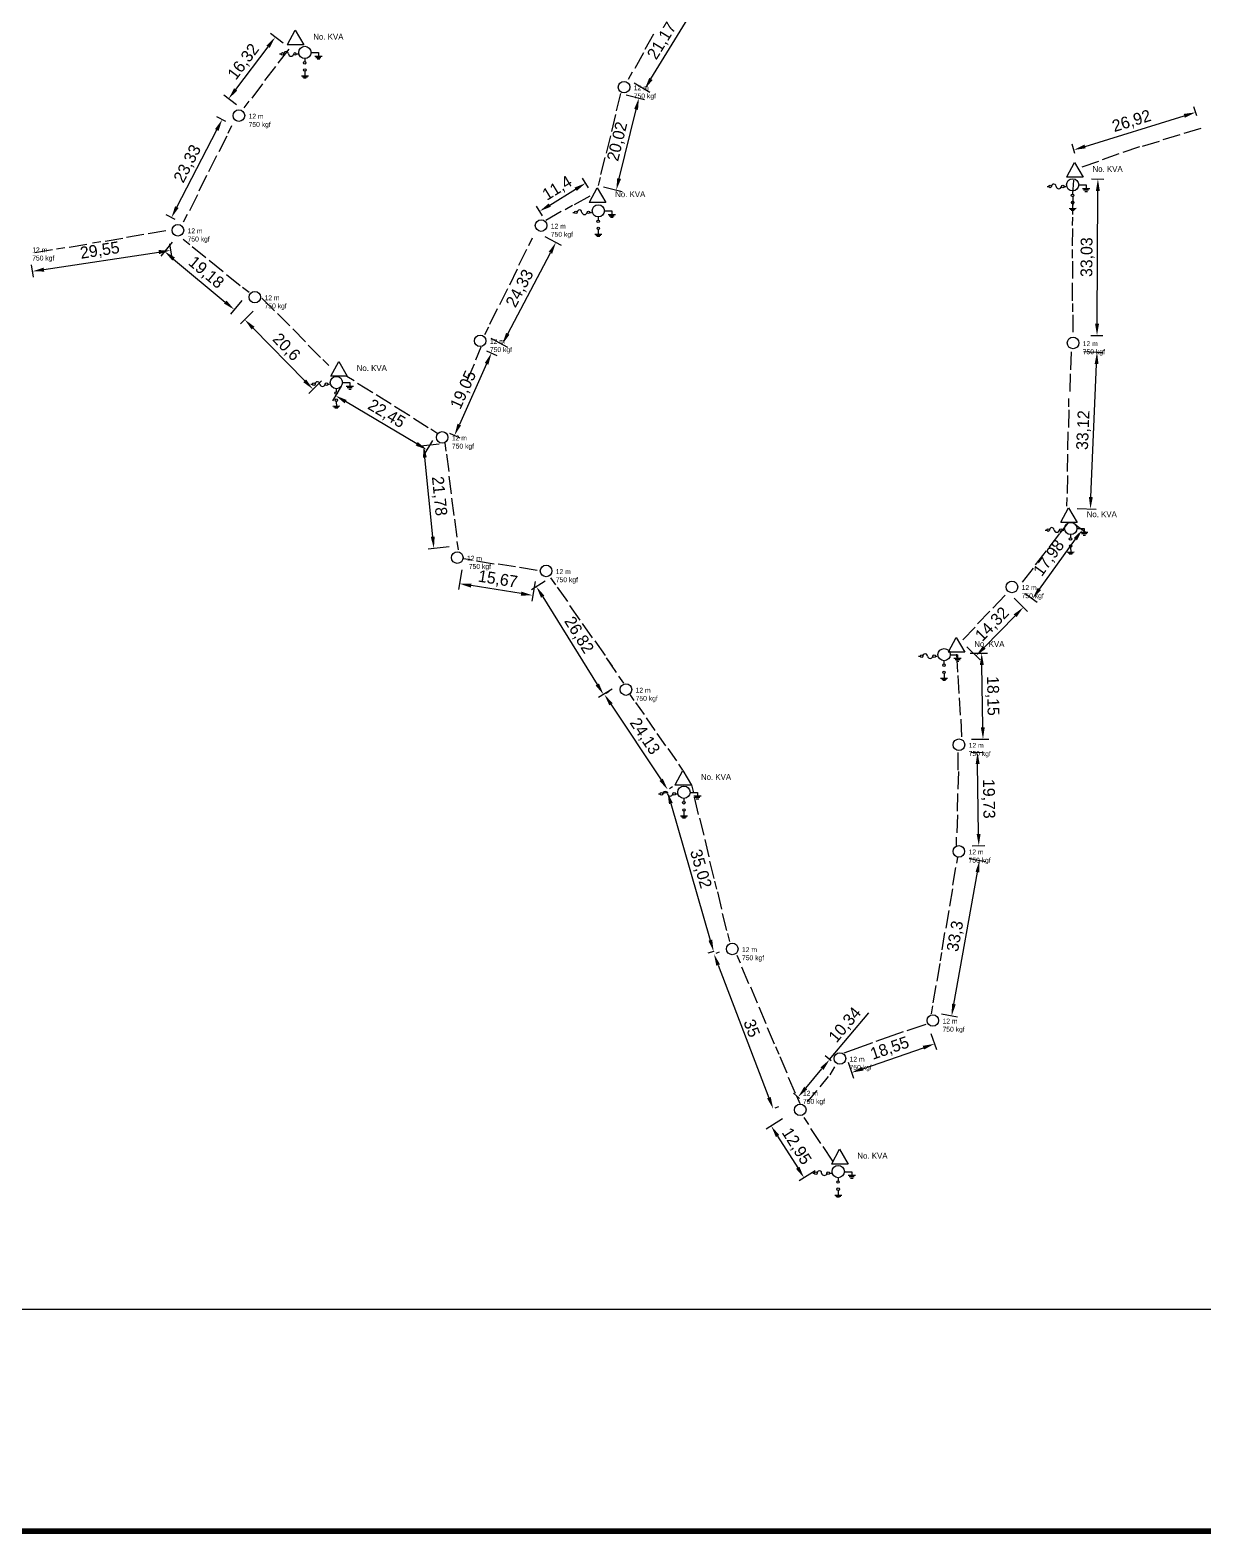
# Model space of a CAD drawing. Header units: millimetres. Extents: x -3588 to 75209, y -3737 to 38254.
# Drawn here: x 32140.9 to 32388.7, y 5352.8 to 5670.4 of the extents above; entities that cross this region are included whole.
import ezdxf

# ---------------------------------------------------------------- set-up
doc = ezdxf.new("R2010")
doc.units = ezdxf.units.MM
doc.layers.add('P', color=253, linetype='Continuous')
doc.dimstyles.new('ISO-25', dxfattribs={"dimtxt": 2.5, "dimasz": 2.5, "dimexe": 1.25, "dimexo": 0.625, "dimtad": 1, "dimtxsty": 'Standard', "dimcen": 2.5, "dimadec": 0, "dimazin": 0, "dimtfac": 1, "dimtmove": 0, "dimatfit": 3, "dimfxl": 1, "dimarcsym": 0})

# ---------------------------------------------------------------- blocks, each defined once
blk = doc.blocks.new('*D101')
at = {"color": 0, "lineweight": -2, "transparency": 16777216}
for p, q in [((32232.12, 5556.41), (32231.45, 5552.22)), ((32244.66, 5551.37), (32234.12, 5553.06)), ((32247.6, 5553.94), (32246.93, 5549.75))]:
    blk.add_line(p, q, dxfattribs=at)
at = {"color": 0, "transparency": 16777216}
for points in [[(32234.18, 5553.47), (32234.05, 5552.65), (32231.65, 5553.45)], [(32244.72, 5551.79), (32244.59, 5550.96), (32247.13, 5550.98)]]:
    blk.add_solid(points, dxfattribs=at)
at = {"layer": 'Defpoints', "color": 0, "transparency": 16777216}
for p in [(32232.22, 5557.03), (32247.7, 5554.55), (32231.65, 5553.45)]:
    blk.add_point(p, dxfattribs=at)
at = {"color": 0, "transparency": 16777216, "insert": (32239.72, 5554.27), "char_height": 2.5, "attachment_point": 5, "rotation": 350.917}
blk.add_mtext('15,67', dxfattribs=at)
blk = doc.blocks.new('*D102')
at = {"color": 0, "lineweight": -2, "transparency": 16777216}
for p, q in [((32227.33, 5582.9), (32222.83, 5582.45)), ((32225.97, 5563.39), (32224.32, 5580.09)), ((32229.47, 5561.22), (32224.98, 5560.78))]:
    blk.add_line(p, q, dxfattribs=at)
at = {"color": 0, "transparency": 16777216}
for points in [[(32224.73, 5580.13), (32223.91, 5580.05), (32224.07, 5582.58)], [(32226.39, 5563.43), (32225.56, 5563.35), (32226.22, 5560.9)]]:
    blk.add_solid(points, dxfattribs=at)
at = {"layer": 'Defpoints', "color": 0, "transparency": 16777216}
for p in [(32227.95, 5582.96), (32224.07, 5582.58), (32230.09, 5561.29)]:
    blk.add_point(p, dxfattribs=at)
at = {"color": 0, "transparency": 16777216, "insert": (32227.22, 5571.94), "char_height": 2.5, "attachment_point": 5, "rotation": 275.6555}
blk.add_mtext('21,78', dxfattribs=at)
blk = doc.blocks.new('*D103')
at = {"color": 0, "lineweight": -2, "transparency": 16777216}
for p, q in [((32249.75, 5553.99), (32246.83, 5552.17)), ((32249.22, 5550.71), (32260.74, 5532.18)), ((32263.92, 5531.21), (32261, 5529.4))]:
    blk.add_line(p, q, dxfattribs=at)
at = {"color": 0, "transparency": 16777216}
for points in [[(32249.57, 5550.93), (32248.86, 5550.49), (32247.89, 5552.83)], [(32261.1, 5532.4), (32260.39, 5531.96), (32262.06, 5530.06)]]:
    blk.add_solid(points, dxfattribs=at)
at = {"layer": 'Defpoints', "color": 0, "transparency": 16777216}
for p in [(32250.28, 5554.32), (32262.06, 5530.06), (32264.45, 5531.54)]:
    blk.add_point(p, dxfattribs=at)
at = {"color": 0, "transparency": 16777216, "insert": (32256.75, 5542.55), "char_height": 2.5, "attachment_point": 5, "rotation": 301.8892}
blk.add_mtext('26,82', dxfattribs=at)
blk = doc.blocks.new('*D104')
at = {"color": 0, "lineweight": -2, "transparency": 16777216}
for p, q in [((32262.61, 5530.31), (32263.29, 5530.76)), ((32263.63, 5527.99), (32274.23, 5512.05)), ((32275.98, 5510.21), (32276.66, 5510.67))]:
    blk.add_line(p, q, dxfattribs=at)
at = {"color": 0, "transparency": 16777216}
for points in [[(32263.98, 5528.22), (32263.29, 5527.76), (32262.25, 5530.07)], [(32274.58, 5512.29), (32273.88, 5511.82), (32275.62, 5509.97)]]:
    blk.add_solid(points, dxfattribs=at)
at = {"layer": 'Defpoints', "color": 0, "transparency": 16777216}
for p in [(32262.09, 5529.96), (32275.45, 5509.87), (32275.62, 5509.97)]:
    blk.add_point(p, dxfattribs=at)
at = {"color": 0, "transparency": 16777216, "insert": (32270.67, 5521.17), "char_height": 2.5, "attachment_point": 5, "rotation": 303.6315}
blk.add_mtext('24,13', dxfattribs=at)
blk = doc.blocks.new('*D105')
at = {"color": 0, "lineweight": -2, "transparency": 16777216}
for p, q in [((32275.62, 5509.45), (32274.39, 5509.09)), ((32276.29, 5507.04), (32284.63, 5478.2)), ((32285.35, 5475.81), (32284.12, 5475.45))]:
    blk.add_line(p, q, dxfattribs=at)
at = {"color": 0, "transparency": 16777216}
for points in [[(32276.69, 5507.15), (32275.89, 5506.92), (32275.59, 5509.44)], [(32285.03, 5478.32), (32284.23, 5478.08), (32285.32, 5475.8)]]:
    blk.add_solid(points, dxfattribs=at)
at = {"layer": 'Defpoints', "color": 0, "transparency": 16777216}
for p in [(32276.22, 5509.62), (32285.32, 5475.8), (32285.95, 5475.98)]:
    blk.add_point(p, dxfattribs=at)
at = {"color": 0, "transparency": 16777216, "insert": (32284.46, 5493.78), "char_height": 2.5, "width": 9.4878, "attachment_point": 5, "rotation": 286.1352}
blk.add_mtext('\\P35,02', dxfattribs=at)
blk = doc.blocks.new('*D106')
at = {"color": 0, "lineweight": -2, "transparency": 16777216}
for p, q in [((32285.83, 5475.44), (32286.56, 5475.72)), ((32286.28, 5472.93), (32297.01, 5444.92)), ((32298.35, 5442.75), (32299.07, 5443.03))]:
    blk.add_line(p, q, dxfattribs=at)
at = {"color": 0, "transparency": 16777216}
for points in [[(32286.67, 5473.08), (32285.9, 5472.79), (32285.39, 5475.27)], [(32297.4, 5445.07), (32296.62, 5444.77), (32297.91, 5442.58)]]:
    blk.add_solid(points, dxfattribs=at)
at = {"layer": 'Defpoints', "color": 0, "transparency": 16777216}
for p in [(32285.25, 5475.21), (32297.77, 5442.53), (32297.91, 5442.58)]:
    blk.add_point(p, dxfattribs=at)
at = {"color": 0, "transparency": 16777216, "insert": (32293.4, 5459.6), "char_height": 2.5, "attachment_point": 5, "rotation": 290.954}
blk.add_mtext('35', dxfattribs=at)
blk = doc.blocks.new('*D107')
at = {"color": 0, "lineweight": -2, "transparency": 16777216}
for p, q in [((32299.87, 5440.44), (32296.45, 5438.27)), ((32298.84, 5436.83), (32303.1, 5430.11)), ((32306.8, 5429.5), (32303.38, 5427.33))]:
    blk.add_line(p, q, dxfattribs=at)
at = {"color": 0, "transparency": 16777216}
for points in [[(32299.19, 5437.05), (32298.49, 5436.6), (32297.5, 5438.94)], [(32303.45, 5430.34), (32302.74, 5429.89), (32304.43, 5428)]]:
    blk.add_solid(points, dxfattribs=at)
at = {"layer": 'Defpoints', "color": 0, "transparency": 16777216}
for p in [(32300.4, 5440.77), (32304.43, 5428), (32307.33, 5429.84)]:
    blk.add_point(p, dxfattribs=at)
at = {"color": 0, "transparency": 16777216, "insert": (32302.73, 5434.59), "char_height": 2.5, "attachment_point": 5, "rotation": 302.3685}
blk.add_mtext('12,95', dxfattribs=at)
blk = doc.blocks.new('*D108')
at = {"color": 0, "lineweight": -2, "transparency": 16777216}
for p, q in [((32309.83, 5452.96), (32318.15, 5462.84)), ((32310.16, 5452.68), (32308.87, 5453.77)), ((32304.78, 5446.96), (32308.22, 5451.05)), ((32303.5, 5444.77), (32302.21, 5445.85))]:
    blk.add_line(p, q, dxfattribs=at)
at = {"color": 0, "transparency": 16777216}
for points in [[(32307.9, 5451.32), (32308.54, 5450.78), (32309.83, 5452.96)], [(32304.46, 5447.23), (32305.1, 5446.69), (32303.17, 5445.05)]]:
    blk.add_solid(points, dxfattribs=at)
at = {"layer": 'Defpoints', "color": 0, "transparency": 16777216}
for p in [(32309.83, 5452.96), (32310.64, 5452.28), (32303.98, 5444.37)]:
    blk.add_point(p, dxfattribs=at)
at = {"color": 0, "transparency": 16777216, "insert": (32313.2, 5460.2), "char_height": 2.5, "attachment_point": 5, "rotation": 49.9081}
blk.add_mtext('10,34', dxfattribs=at)
blk = doc.blocks.new('*D109')
at = {"color": 0, "lineweight": -2, "transparency": 16777216}
for p, q in [((32331.25, 5458.51), (32332.42, 5455.12)), ((32316.85, 5451.05), (32329.65, 5455.48)), ((32313.72, 5452.45), (32314.9, 5449.05))]:
    blk.add_line(p, q, dxfattribs=at)
at = {"color": 0, "transparency": 16777216}
for points in [[(32329.51, 5455.87), (32329.79, 5455.09), (32332.01, 5456.3)], [(32316.71, 5451.44), (32316.99, 5450.66), (32314.49, 5450.23)]]:
    blk.add_solid(points, dxfattribs=at)
at = {"layer": 'Defpoints', "color": 0, "transparency": 16777216}
for p in [(32331.04, 5459.11), (32332.01, 5456.3), (32313.52, 5453.04)]:
    blk.add_point(p, dxfattribs=at)
at = {"color": 0, "transparency": 16777216, "insert": (32322.57, 5455.23), "char_height": 2.5, "attachment_point": 5, "rotation": 19.0946}
blk.add_mtext('18,55', dxfattribs=at)
blk = doc.blocks.new('*D110')
at = {"color": 0, "lineweight": -2, "transparency": 16777216}
for p, q in [((32339.33, 5495.41), (32342.74, 5494.8)), ((32336.08, 5464.7), (32341.07, 5492.56)), ((32333.46, 5462.63), (32336.87, 5462.02))]:
    blk.add_line(p, q, dxfattribs=at)
at = {"color": 0, "transparency": 16777216}
for points in [[(32340.66, 5492.63), (32341.48, 5492.49), (32341.51, 5495.02)], [(32335.67, 5464.77), (32336.49, 5464.63), (32335.64, 5462.24)]]:
    blk.add_solid(points, dxfattribs=at)
at = {"layer": 'Defpoints', "color": 0, "transparency": 16777216}
for p in [(32338.72, 5495.52), (32341.51, 5495.02), (32332.85, 5462.74)]:
    blk.add_point(p, dxfattribs=at)
at = {"color": 0, "transparency": 16777216, "insert": (32336.52, 5479), "char_height": 2.5, "attachment_point": 5, "rotation": 79.8511}
blk.add_mtext('33,3', dxfattribs=at)
blk = doc.blocks.new('*D111')
at = {"color": 0, "lineweight": -2, "transparency": 16777216}
for p, q in [((32339.64, 5517.84), (32342.33, 5517.88)), ((32341.31, 5500.63), (32341.11, 5515.36)), ((32339.92, 5498.11), (32342.6, 5498.15))]:
    blk.add_line(p, q, dxfattribs=at)
at = {"color": 0, "transparency": 16777216}
for points in [[(32341.53, 5515.37), (32340.69, 5515.36), (32341.08, 5517.86)], [(32341.73, 5500.64), (32340.9, 5500.63), (32341.35, 5498.13)]]:
    blk.add_solid(points, dxfattribs=at)
at = {"layer": 'Defpoints', "color": 0, "transparency": 16777216}
for p in [(32339.02, 5517.84), (32341.08, 5517.86), (32339.29, 5498.11)]:
    blk.add_point(p, dxfattribs=at)
at = {"color": 0, "transparency": 16777216, "insert": (32343.3, 5508.03), "char_height": 2.5, "attachment_point": 5, "rotation": 270.7912}
blk.add_mtext('19,73', dxfattribs=at)
blk = doc.blocks.new('*D112')
at = {"color": 0, "lineweight": -2, "transparency": 16777216}
for p, q in [((32339.55, 5538.76), (32343.21, 5538.81)), ((32342.2, 5523.15), (32342, 5536.3)), ((32339.83, 5520.61), (32343.49, 5520.66))]:
    blk.add_line(p, q, dxfattribs=at)
at = {"color": 0, "transparency": 16777216}
for points in [[(32342.41, 5536.3), (32341.58, 5536.29), (32341.96, 5538.79)], [(32342.61, 5523.15), (32341.78, 5523.14), (32342.24, 5520.65)]]:
    blk.add_solid(points, dxfattribs=at)
at = {"layer": 'Defpoints', "color": 0, "transparency": 16777216}
for p in [(32338.93, 5538.75), (32341.96, 5538.79), (32339.2, 5520.6)]:
    blk.add_point(p, dxfattribs=at)
at = {"color": 0, "transparency": 16777216, "insert": (32344.18, 5529.75), "char_height": 2.5, "attachment_point": 5, "rotation": 270.8686}
blk.add_mtext('18,15', dxfattribs=at)
blk = doc.blocks.new('*D113')
at = {"color": 0, "lineweight": -2, "transparency": 16777216}
for p, q in [((32348.81, 5550.4), (32351.67, 5547.61)), ((32342.51, 5540.02), (32349.02, 5546.69)), ((32338.81, 5540.15), (32341.66, 5537.36))]:
    blk.add_line(p, q, dxfattribs=at)
at = {"color": 0, "transparency": 16777216}
for points in [[(32348.73, 5546.98), (32349.32, 5546.4), (32350.77, 5548.48)], [(32342.22, 5540.32), (32342.81, 5539.73), (32340.77, 5538.24)]]:
    blk.add_solid(points, dxfattribs=at)
at = {"layer": 'Defpoints', "color": 0, "transparency": 16777216}
for p in [(32348.36, 5550.83), (32350.77, 5548.48), (32338.36, 5540.59)]:
    blk.add_point(p, dxfattribs=at)
at = {"color": 0, "transparency": 16777216, "insert": (32344.28, 5544.81), "char_height": 2.5, "attachment_point": 5, "rotation": 45.6807}
blk.add_mtext('14,32', dxfattribs=at)
blk = doc.blocks.new('*D114')
at = {"color": 0, "lineweight": -2, "transparency": 16777216}
for p, q in [((32361.7, 5565.98), (32364.25, 5564.14)), ((32354.16, 5552.34), (32361.77, 5562.85)), ((32351.16, 5551.42), (32353.71, 5549.58))]:
    blk.add_line(p, q, dxfattribs=at)
at = {"color": 0, "transparency": 16777216}
for points in [[(32361.43, 5563.09), (32362.11, 5562.6), (32363.24, 5564.87)], [(32353.82, 5552.58), (32354.5, 5552.09), (32352.7, 5550.31)]]:
    blk.add_solid(points, dxfattribs=at)
at = {"layer": 'Defpoints', "color": 0, "transparency": 16777216}
for p in [(32361.2, 5566.35), (32363.24, 5564.87), (32350.66, 5551.79)]:
    blk.add_point(p, dxfattribs=at)
at = {"color": 0, "transparency": 16777216, "insert": (32356.28, 5558.81), "char_height": 2.5, "attachment_point": 5, "rotation": 54.0938}
blk.add_mtext('17,98', dxfattribs=at)
blk = doc.blocks.new('*D115')
at = {"color": 0, "lineweight": -2, "transparency": 16777216}
for p, q in [((32363.56, 5602.46), (32367.59, 5602.29)), ((32365.04, 5571.74), (32366.24, 5599.84)), ((32362.14, 5569.36), (32366.18, 5569.19))]:
    blk.add_line(p, q, dxfattribs=at)
at = {"color": 0, "transparency": 16777216}
for points in [[(32365.82, 5599.86), (32366.65, 5599.82), (32366.34, 5602.34)], [(32364.62, 5571.76), (32365.45, 5571.73), (32364.93, 5569.25)]]:
    blk.add_solid(points, dxfattribs=at)
at = {"layer": 'Defpoints', "color": 0, "transparency": 16777216}
for p in [(32362.93, 5602.48), (32366.34, 5602.34), (32361.52, 5569.39)]:
    blk.add_point(p, dxfattribs=at)
at = {"color": 0, "transparency": 16777216, "insert": (32363.56, 5585.88), "char_height": 2.5, "attachment_point": 5, "rotation": 87.551}
blk.add_mtext('33,12', dxfattribs=at)
blk = doc.blocks.new('*D116')
at = {"color": 0, "lineweight": -2, "transparency": 16777216}
for p, q in [((32365.2, 5638.92), (32367.77, 5638.9)), ((32366.34, 5608.38), (32366.5, 5636.41)), ((32365.01, 5605.89), (32367.58, 5605.87))]:
    blk.add_line(p, q, dxfattribs=at)
at = {"color": 0, "transparency": 16777216}
for points in [[(32366.09, 5636.41), (32366.92, 5636.41), (32366.52, 5638.91)], [(32365.92, 5608.38), (32366.76, 5608.38), (32366.33, 5605.88)]]:
    blk.add_solid(points, dxfattribs=at)
at = {"layer": 'Defpoints', "color": 0, "transparency": 16777216}
for p in [(32364.58, 5638.92), (32366.52, 5638.91), (32364.38, 5605.89)]:
    blk.add_point(p, dxfattribs=at)
at = {"color": 0, "transparency": 16777216, "insert": (32364.34, 5622.41), "char_height": 2.5, "attachment_point": 5, "rotation": 89.6647}
blk.add_mtext('33,03', dxfattribs=at)
blk = doc.blocks.new('*D117')
at = {"color": 0, "lineweight": -2, "transparency": 16777216}
for p, q in [((32387.39, 5652.23), (32386.78, 5654.19)), ((32363.82, 5645.8), (32384.76, 5652.26)), ((32361.66, 5644.3), (32361.06, 5646.26))]:
    blk.add_line(p, q, dxfattribs=at)
at = {"color": 0, "transparency": 16777216}
for points in [[(32384.64, 5652.66), (32384.89, 5651.86), (32387.15, 5652.99)], [(32363.69, 5646.2), (32363.94, 5645.4), (32361.43, 5645.06)]]:
    blk.add_solid(points, dxfattribs=at)
at = {"layer": 'Defpoints', "color": 0, "transparency": 16777216}
for p in [(32387.15, 5652.99), (32387.57, 5651.63), (32361.85, 5643.7)]:
    blk.add_point(p, dxfattribs=at)
at = {"color": 0, "transparency": 16777216, "insert": (32373.68, 5651.02), "char_height": 2.5, "attachment_point": 5, "rotation": 17.1368}
blk.add_mtext('26,92', dxfattribs=at)
blk = doc.blocks.new('*D124')
at = {"color": 0, "lineweight": -2, "transparency": 16777216}
for p, q in [((32206.61, 5595.17), (32204.79, 5592.11)), ((32222.59, 5583.01), (32207.58, 5591.91)), ((32225.92, 5583.72), (32224.11, 5580.66))]:
    blk.add_line(p, q, dxfattribs=at)
at = {"color": 0, "transparency": 16777216}
for points in [[(32207.79, 5592.26), (32207.37, 5591.55), (32205.43, 5593.18)], [(32222.81, 5583.37), (32222.38, 5582.65), (32224.75, 5581.73)]]:
    blk.add_solid(points, dxfattribs=at)
at = {"layer": 'Defpoints', "color": 0, "transparency": 16777216}
for p in [(32206.93, 5595.71), (32205.43, 5593.18), (32226.24, 5584.26)]:
    blk.add_point(p, dxfattribs=at)
at = {"color": 0, "transparency": 16777216, "insert": (32216.15, 5589.25), "char_height": 2.5, "attachment_point": 5, "rotation": 329.3458}
blk.add_mtext('22,45', dxfattribs=at)
blk = doc.blocks.new('*D125')
at = {"color": 0, "lineweight": -2, "transparency": 16777216}
for p, q in [((32188.05, 5610.99), (32185.36, 5608.35)), ((32188.01, 5607.44), (32198.93, 5596.31)), ((32202.47, 5596.28), (32199.79, 5593.65))]:
    blk.add_line(p, q, dxfattribs=at)
at = {"color": 0, "transparency": 16777216}
for points in [[(32188.31, 5607.73), (32187.71, 5607.15), (32186.26, 5609.23)], [(32199.22, 5596.6), (32198.63, 5596.01), (32200.68, 5594.52)]]:
    blk.add_solid(points, dxfattribs=at)
at = {"layer": 'Defpoints', "color": 0, "transparency": 16777216}
for p in [(32188.5, 5611.43), (32202.92, 5596.72), (32200.68, 5594.52)]:
    blk.add_point(p, dxfattribs=at)
at = {"color": 0, "transparency": 16777216, "insert": (32194.95, 5603.33), "char_height": 2.5, "attachment_point": 5, "rotation": 314.4386}
blk.add_mtext('20,6', dxfattribs=at)
blk = doc.blocks.new('*D126')
at = {"color": 0, "lineweight": -2, "transparency": 16777216}
for p, q in [((32170.93, 5625.55), (32168.52, 5622.65)), ((32171.24, 5622.02), (32182.13, 5612.94)), ((32185.67, 5613.28), (32183.25, 5610.38))]:
    blk.add_line(p, q, dxfattribs=at)
at = {"color": 0, "transparency": 16777216}
for points in [[(32171.51, 5622.34), (32170.97, 5621.7), (32169.32, 5623.62)], [(32182.4, 5613.26), (32181.87, 5612.62), (32184.05, 5611.34)]]:
    blk.add_solid(points, dxfattribs=at)
at = {"layer": 'Defpoints', "color": 0, "transparency": 16777216}
for p in [(32171.33, 5626.03), (32186.07, 5613.76), (32184.05, 5611.34)]:
    blk.add_point(p, dxfattribs=at)
at = {"color": 0, "transparency": 16777216, "insert": (32178.02, 5619.08), "char_height": 2.5, "attachment_point": 5, "rotation": 320.2117}
blk.add_mtext('19,18', dxfattribs=at)
blk = doc.blocks.new('*D127')
at = {"color": 0, "lineweight": -2, "transparency": 16777216}
for p, q in [((32170.38, 5625.24), (32170.77, 5622.63)), ((32143.84, 5619.79), (32168.11, 5623.49)), ((32141.16, 5620.79), (32141.56, 5618.18))]:
    blk.add_line(p, q, dxfattribs=at)
at = {"color": 0, "transparency": 16777216}
for points in [[(32168.05, 5623.9), (32168.18, 5623.07), (32170.59, 5623.86)], [(32143.78, 5620.2), (32143.9, 5619.38), (32141.37, 5619.41)]]:
    blk.add_solid(points, dxfattribs=at)
at = {"layer": 'Defpoints', "color": 0, "transparency": 16777216}
for p in [(32170.28, 5625.86), (32141.07, 5621.41), (32170.59, 5623.86)]:
    blk.add_point(p, dxfattribs=at)
at = {"color": 0, "transparency": 16777216, "insert": (32155.66, 5623.7), "char_height": 2.5, "attachment_point": 5, "rotation": 8.6616}
blk.add_mtext('29,55', dxfattribs=at)
blk = doc.blocks.new('*D131')
at = {"color": 0, "lineweight": -2, "transparency": 16777216}
for p, q in [((32182.26, 5651.09), (32180.39, 5652.06)), ((32171.92, 5632.99), (32180.35, 5649.27)), ((32171.53, 5630.38), (32169.66, 5631.35))]:
    blk.add_line(p, q, dxfattribs=at)
at = {"color": 0, "transparency": 16777216}
for points in [[(32179.98, 5649.46), (32180.72, 5649.07), (32181.5, 5651.49)], [(32171.55, 5633.18), (32172.29, 5632.8), (32170.77, 5630.77)]]:
    blk.add_solid(points, dxfattribs=at)
at = {"layer": 'Defpoints', "color": 0, "transparency": 16777216}
for p in [(32181.5, 5651.49), (32182.82, 5650.8), (32172.09, 5630.09)]:
    blk.add_point(p, dxfattribs=at)
at = {"color": 0, "transparency": 16777216, "insert": (32174.29, 5642.09), "char_height": 2.5, "attachment_point": 5, "rotation": 62.6155}
blk.add_mtext('23,33', dxfattribs=at)
blk = doc.blocks.new('*D132')
at = {"color": 0, "lineweight": -2, "transparency": 16777216}
for p, q in [((32194.35, 5667.6), (32191.7, 5669.61)), ((32184.35, 5657.83), (32191.19, 5666.86)), ((32184.49, 5654.59), (32181.84, 5656.6))]:
    blk.add_line(p, q, dxfattribs=at)
at = {"color": 0, "transparency": 16777216}
for points in [[(32190.85, 5667.11), (32191.52, 5666.61), (32192.69, 5668.85)], [(32184.01, 5658.09), (32184.68, 5657.58), (32182.84, 5655.84)]]:
    blk.add_solid(points, dxfattribs=at)
at = {"layer": 'Defpoints', "color": 0, "transparency": 16777216}
for p in [(32192.69, 5668.85), (32194.84, 5667.22), (32184.99, 5654.21)]:
    blk.add_point(p, dxfattribs=at)
at = {"color": 0, "transparency": 16777216, "insert": (32186.1, 5663.61), "char_height": 2.5, "attachment_point": 5, "rotation": 52.8489}
blk.add_mtext('16,32', dxfattribs=at)
blk = doc.blocks.new('*D135')
at = {"color": 0, "lineweight": -2, "transparency": 16777216}
for p, q in [((32237.34, 5602.65), (32239.53, 5601.66)), ((32237.36, 5599.89), (32231.6, 5587.07)), ((32229.52, 5585.27), (32231.72, 5584.28))]:
    blk.add_line(p, q, dxfattribs=at)
at = {"color": 0, "transparency": 16777216}
for points in [[(32236.98, 5600.06), (32237.74, 5599.72), (32238.39, 5602.17)], [(32231.22, 5587.25), (32231.98, 5586.9), (32230.58, 5584.79)]]:
    blk.add_solid(points, dxfattribs=at)
at = {"layer": 'Defpoints', "color": 0, "transparency": 16777216}
for p in [(32236.77, 5602.9), (32228.95, 5585.52), (32230.58, 5584.79)]:
    blk.add_point(p, dxfattribs=at)
at = {"color": 0, "transparency": 16777216, "insert": (32232.58, 5594.34), "char_height": 2.5, "attachment_point": 5, "rotation": 65.7999}
blk.add_mtext('19,05', dxfattribs=at)
blk = doc.blocks.new('*D136')
at = {"color": 0, "lineweight": -2, "transparency": 16777216}
for p, q in [((32249.63, 5626.81), (32253.12, 5624.97)), ((32241.84, 5606.23), (32250.85, 5623.34)), ((32238.28, 5605.28), (32241.78, 5603.44))]:
    blk.add_line(p, q, dxfattribs=at)
at = {"color": 0, "transparency": 16777216}
for points in [[(32250.48, 5623.53), (32251.22, 5623.14), (32252.02, 5625.55)], [(32241.47, 5606.43), (32242.2, 5606.04), (32240.67, 5604.02)]]:
    blk.add_solid(points, dxfattribs=at)
at = {"layer": 'Defpoints', "color": 0, "transparency": 16777216}
for p in [(32249.08, 5627.1), (32252.02, 5625.55), (32237.73, 5605.57)]:
    blk.add_point(p, dxfattribs=at)
at = {"color": 0, "transparency": 16777216, "insert": (32244.5, 5615.76), "char_height": 2.5, "attachment_point": 5, "rotation": 62.208}
blk.add_mtext('24,33', dxfattribs=at)
blk = doc.blocks.new('*D137')
at = {"color": 0, "lineweight": -2, "transparency": 16777216}
for p, q in [((32258.92, 5637.05), (32257.65, 5639.12)), ((32250.71, 5633.42), (32256.17, 5636.75)), ((32249.19, 5631.11), (32247.92, 5633.18))]:
    blk.add_line(p, q, dxfattribs=at)
at = {"color": 0, "transparency": 16777216}
for points in [[(32255.95, 5637.11), (32256.39, 5636.4), (32258.3, 5638.06)], [(32250.49, 5633.77), (32250.93, 5633.06), (32248.58, 5632.12)]]:
    blk.add_solid(points, dxfattribs=at)
at = {"layer": 'Defpoints', "color": 0, "transparency": 16777216}
for p in [(32258.3, 5638.06), (32259.24, 5636.52), (32249.51, 5630.58)]:
    blk.add_point(p, dxfattribs=at)
at = {"color": 0, "transparency": 16777216, "insert": (32252.35, 5636.86), "char_height": 2.5, "attachment_point": 5, "rotation": 31.4104}
blk.add_mtext('11,4', dxfattribs=at)
blk = doc.blocks.new('*D138')
at = {"color": 0, "lineweight": -2, "transparency": 16777216}
for p, q in [((32266.86, 5656.69), (32270.75, 5655.74)), ((32265.36, 5639.03), (32268.94, 5653.61)), ((32262.09, 5637.26), (32265.98, 5636.3))]:
    blk.add_line(p, q, dxfattribs=at)
at = {"color": 0, "transparency": 16777216}
for points in [[(32268.54, 5653.71), (32269.35, 5653.51), (32269.54, 5656.04)], [(32264.96, 5639.12), (32265.77, 5638.93), (32264.77, 5636.6)]]:
    blk.add_solid(points, dxfattribs=at)
at = {"layer": 'Defpoints', "color": 0, "transparency": 16777216}
for p in [(32266.25, 5656.84), (32269.54, 5656.04), (32261.48, 5637.4)]:
    blk.add_point(p, dxfattribs=at)
at = {"color": 0, "transparency": 16777216, "insert": (32265.13, 5646.81), "char_height": 2.5, "attachment_point": 5, "rotation": 76.2074}
blk.add_mtext('20,02', dxfattribs=at)
blk = doc.blocks.new('*D139')
at = {"color": 0, "lineweight": -2, "transparency": 16777216}
for p, q in [((32279.61, 5677.31), (32282.88, 5675.31)), ((32272.08, 5660.04), (32280.51, 5673.83)), ((32268.57, 5659.25), (32271.84, 5657.25))]:
    blk.add_line(p, q, dxfattribs=at)
at = {"color": 0, "transparency": 16777216}
for points in [[(32280.15, 5674.05), (32280.87, 5673.61), (32281.81, 5675.96)], [(32271.72, 5660.25), (32272.43, 5659.82), (32270.77, 5657.9)]]:
    blk.add_solid(points, dxfattribs=at)
at = {"layer": 'Defpoints', "color": 0, "transparency": 16777216}
for p in [(32279.08, 5677.63), (32281.81, 5675.96), (32268.04, 5659.57)]:
    blk.add_point(p, dxfattribs=at)
at = {"color": 0, "transparency": 16777216, "insert": (32274.52, 5668.02), "char_height": 2.5, "attachment_point": 5, "rotation": 58.5583}
blk.add_mtext('21,17', dxfattribs=at)

msp = doc.modelspace()

# ---------------------------------------------------------------- linework, layer by layer
at = {"color": 10}
for p, q in [((32195.305, 5667.292), (32196.931, 5670.348)), ((32196.931, 5670.348), (32198.753, 5667.227)), ((32270.884, 5666.366), (32272.695, 5669.602)), ((32193.35, 5663.364), (32195.652, 5666.363)), ((32198.753, 5667.227), (32195.252, 5667.227)), ((32200.35, 5665.637), (32201.827, 5665.636)), ((32201.827, 5665.636), (32201.828, 5664.901)), ((32268.719, 5662.31), (32270.565, 5665.61)), ((32190.534, 5659.71), (32192.792, 5662.652)), ((32193.573, 5665.323), (32193.958, 5665.323)), ((32197.148, 5665.324), (32197.537, 5665.324)), ((32198.924, 5664.284), (32198.929, 5663.707)), ((32201.041, 5664.88), (32202.59, 5664.879)), ((32201.285, 5664.606), (32202.328, 5664.606)), ((32201.575, 5664.277), (32202.101, 5664.277)), ((32187.807, 5656.01), (32190.109, 5659.009)), ((32199.717, 5660.635), (32198.222, 5660.618)), ((32199.486, 5660.427), (32198.46, 5660.416)), ((32199.267, 5660.224), (32198.677, 5660.218)), ((32198.959, 5661.677), (32198.97, 5660.627)), ((32267.343, 5659.996), (32268.211, 5661.549)), ((32265.62, 5657.003), (32264.721, 5653.33)), ((32186.111, 5653.918), (32187.194, 5655.329)), ((32182.753, 5648.594), (32183.551, 5650.185)), ((32264.614, 5652.517), (32263.731, 5648.915)), ((32384.742, 5648.566), (32388.364, 5649.65)), ((32180.861, 5644.698), (32182.523, 5648.013)), ((32263.508, 5648.039), (32262.608, 5644.367)), ((32375.943, 5645.846), (32379.565, 5646.931)), ((32380.321, 5647.251), (32383.873, 5648.315)), ((32178.679, 5640.517), (32180.373, 5643.897)), ((32262.311, 5643.478), (32261.428, 5639.875)), ((32367.478, 5643.058), (32370.982, 5644.274)), ((32371.839, 5644.563), (32375.41, 5645.802)), ((32359.944, 5639.364), (32361.57, 5642.42)), ((32361.57, 5642.42), (32363.392, 5639.299)), ((32363.165, 5641.467), (32366.737, 5642.706)), ((32176.603, 5636.398), (32178.265, 5639.713)), ((32259.084, 5634.031), (32260.711, 5637.086)), ((32260.711, 5637.086), (32262.533, 5633.966)), ((32261.333, 5639.257), (32260.91, 5637.529)), ((32355.787, 5637.352), (32356.172, 5637.352)), ((32359.362, 5637.352), (32359.751, 5637.352)), ((32363.392, 5639.299), (32359.891, 5639.299)), ((32361.247, 5635.735), (32361.412, 5638.649)), ((32362.564, 5637.666), (32364.04, 5637.665)), ((32363.255, 5636.909), (32364.804, 5636.908)), ((32364.04, 5637.665), (32364.041, 5636.93)), ((32174.623, 5632.249), (32176.318, 5635.628)), ((32255.934, 5633.569), (32259.243, 5635.398)), ((32262.533, 5633.966), (32259.031, 5633.966)), ((32361.137, 5636.312), (32361.143, 5635.735)), ((32361.173, 5633.706), (32361.184, 5632.655)), ((32361.193, 5631.42), (32361.286, 5635.2)), ((32363.498, 5636.635), (32364.542, 5636.635)), ((32363.788, 5636.306), (32364.315, 5636.306)), ((32173.353, 5629.875), (32174.15, 5631.465)), ((32253.119, 5632.042), (32249.842, 5630.156)), ((32255.487, 5633.323), (32253.945, 5632.435)), ((32255.568, 5631.873), (32255.953, 5631.873)), ((32259.143, 5631.873), (32259.532, 5631.873)), ((32260.919, 5630.833), (32260.924, 5630.256)), ((32262.345, 5632.187), (32263.822, 5632.186)), ((32263.036, 5631.43), (32264.585, 5631.429)), ((32263.28, 5631.156), (32264.323, 5631.156)), ((32263.57, 5630.827), (32264.096, 5630.827)), ((32263.822, 5632.186), (32263.822, 5631.451)), ((32361.93, 5632.664), (32360.436, 5632.647)), ((32361.699, 5632.456), (32360.674, 5632.444)), ((32361.481, 5632.253), (32360.891, 5632.246)), ((32361.18, 5629.116), (32361.224, 5630.894)), ((32161.308, 5626.637), (32164.965, 5627.253)), ((32165.859, 5627.395), (32169.587, 5628.023)), ((32260.954, 5628.227), (32260.965, 5627.176)), ((32361.128, 5624.784), (32361.22, 5628.491)), ((32146.51, 5624.148), (32148.265, 5624.443)), ((32149.177, 5624.524), (32152.905, 5625.152)), ((32154.125, 5625.409), (32155.879, 5625.705)), ((32156.791, 5625.786), (32160.519, 5626.413)), ((32173.24, 5626.199), (32174.63, 5625.088)), ((32175.161, 5624.662), (32178.059, 5622.347)), ((32247.02, 5626.401), (32246.231, 5624.806)), ((32261.711, 5627.185), (32260.217, 5627.168)), ((32261.48, 5626.977), (32260.455, 5626.965)), ((32261.262, 5626.774), (32260.672, 5626.768)), ((32141.925, 5623.401), (32145.653, 5624.029)), ((32178.76, 5621.776), (32181.713, 5619.416)), ((32245.763, 5624.02), (32244.088, 5620.63)), ((32361.169, 5622.225), (32361.165, 5624.004)), ((32361.236, 5617.893), (32361.226, 5621.602)), ((32182.395, 5618.773), (32185.293, 5616.458)), ((32243.808, 5619.859), (32242.165, 5616.534)), ((32185.814, 5616.112), (32187.204, 5615.001)), ((32241.757, 5615.728), (32240.082, 5612.338)), ((32361.171, 5613.178), (32361.161, 5616.959)), ((32189.883, 5613.752), (32192.539, 5611.062)), ((32239.599, 5611.534), (32237.956, 5608.209)), ((32361.221, 5610.874), (32361.216, 5612.653)), ((32193.176, 5610.544), (32195.781, 5607.905)), ((32361.287, 5606.542), (32361.278, 5610.251)), ((32196.409, 5607.255), (32199.065, 5604.564)), ((32237.729, 5607.627), (32236.941, 5606.031)), ((32199.667, 5603.845), (32202.272, 5601.205)), ((32236.156, 5603.388), (32234.98, 5600.63)), ((32360.789, 5598.657), (32360.914, 5602.436)), ((32202.748, 5600.8), (32203.998, 5599.534)), ((32204.48, 5597.316), (32206.107, 5600.372)), ((32206.107, 5600.372), (32207.928, 5597.251)), ((32234.741, 5599.845), (32233.281, 5596.436)), ((32200.217, 5595.603), (32200.602, 5595.603)), ((32203.792, 5595.604), (32204.181, 5595.604)), ((32207.928, 5597.251), (32204.427, 5597.251)), ((32206.994, 5595.917), (32208.47, 5595.916)), ((32207.859, 5597.312), (32209.364, 5596.363)), ((32208.47, 5595.916), (32208.471, 5595.181)), ((32210.098, 5595.816), (32213.297, 5593.801)), ((32360.627, 5594.047), (32360.75, 5597.754)), ((32205.567, 5594.564), (32205.573, 5593.987)), ((32207.685, 5595.16), (32209.234, 5595.159)), ((32207.928, 5594.886), (32208.972, 5594.886)), ((32208.218, 5594.557), (32208.745, 5594.557)), ((32214.035, 5593.442), (32217.172, 5591.465)), ((32360.377, 5590.794), (32360.411, 5592.572)), ((32206.36, 5590.915), (32204.866, 5590.898)), ((32206.129, 5590.707), (32205.104, 5590.696)), ((32205.911, 5590.504), (32205.321, 5590.498)), ((32205.603, 5591.957), (32205.614, 5590.907)), ((32217.932, 5590.975), (32221.131, 5588.96)), ((32360.348, 5586.462), (32360.419, 5590.17)), ((32221.881, 5588.396), (32225.018, 5586.419)), ((32225.575, 5586.133), (32227.08, 5585.185)), ((32228.835, 5581.417), (32228.617, 5583.182)), ((32360.181, 5581.749), (32360.253, 5585.529)), ((32229.42, 5577.124), (32228.966, 5580.805)), ((32360.083, 5577.137), (32360.154, 5580.845)), ((32229.922, 5572.435), (32229.458, 5576.187)), ((32360.085, 5572.54), (32360.157, 5576.32)), ((32230.478, 5567.856), (32230.024, 5571.537)), ((32359.961, 5569.85), (32359.996, 5571.629)), ((32231.13, 5563.305), (32230.667, 5567.058)), ((32358.712, 5566.45), (32360.338, 5569.505)), ((32360.338, 5569.505), (32362.16, 5566.385)), ((32355.376, 5564.786), (32355.761, 5564.786)), ((32356.187, 5561.107), (32358.51, 5564.09)), ((32358.552, 5564.144), (32360.196, 5566.206)), ((32362.16, 5566.385), (32358.659, 5566.385)), ((32358.951, 5564.787), (32359.34, 5564.787)), ((32360.727, 5563.747), (32360.732, 5563.17)), ((32362.153, 5565.1), (32363.629, 5565.099)), ((32362.844, 5564.343), (32364.393, 5564.343)), ((32363.088, 5564.069), (32364.131, 5564.069)), ((32363.378, 5563.74), (32363.904, 5563.74)), ((32363.629, 5565.099), (32363.63, 5564.365)), ((32231.389, 5560.625), (32231.171, 5562.391)), ((32360.762, 5561.14), (32360.773, 5560.09)), ((32232.579, 5558.762), (32234.337, 5558.486)), ((32235.228, 5558.274), (32238.963, 5557.688)), ((32239.782, 5557.65), (32243.446, 5557.076)), ((32353.345, 5557.474), (32355.624, 5560.399)), ((32361.519, 5560.098), (32360.025, 5560.081)), ((32361.288, 5559.89), (32360.263, 5559.879)), ((32361.07, 5559.687), (32360.48, 5559.681)), ((32244.338, 5556.927), (32248.073, 5556.341)), ((32251.971, 5553.223), (32250.952, 5554.682)), ((32350.592, 5553.792), (32352.915, 5556.775)), ((32254.494, 5549.702), (32252.372, 5552.743)), ((32344.299, 5548.3), (32346.907, 5551.037)), ((32257.129, 5545.791), (32254.966, 5548.891)), ((32259.761, 5542.003), (32257.639, 5545.044)), ((32341.11, 5544.967), (32343.668, 5547.652)), ((32334.964, 5539.044), (32336.59, 5542.1)), ((32336.59, 5542.1), (32338.412, 5538.979)), ((32338.004, 5541.578), (32340.612, 5544.315)), ((32262.465, 5538.285), (32260.302, 5541.385)), ((32338.412, 5538.979), (32334.911, 5538.979)), ((32335.404, 5538.461), (32336.88, 5538.46)), ((32336.896, 5534.772), (32336.745, 5538.55)), ((32336.88, 5538.46), (32336.881, 5537.725)), ((32264.839, 5534.726), (32262.675, 5537.827)), ((32263.946, 5536.036), (32262.928, 5537.495)), ((32328.627, 5538.147), (32329.012, 5538.147)), ((32332.202, 5538.147), (32332.591, 5538.147)), ((32333.977, 5537.107), (32333.983, 5536.53)), ((32336.095, 5537.704), (32337.644, 5537.703)), ((32336.339, 5537.43), (32337.382, 5537.43)), ((32336.628, 5537.101), (32337.155, 5537.101)), ((32266.32, 5532.477), (32265.302, 5533.937)), ((32334.77, 5533.459), (32333.276, 5533.442)), ((32334.539, 5533.251), (32333.514, 5533.239)), ((32334.321, 5533.048), (32333.731, 5533.042)), ((32334.013, 5534.501), (32334.024, 5533.45)), ((32337.214, 5530.285), (32337.006, 5534.06)), ((32268.569, 5528.818), (32267.699, 5530.066)), ((32337.46, 5525.679), (32337.255, 5529.382)), ((32270.728, 5525.807), (32268.913, 5528.408)), ((32272.981, 5522.462), (32271.131, 5525.113)), ((32337.803, 5521.095), (32337.595, 5524.87)), ((32275.232, 5519.222), (32273.417, 5521.823)), ((32277.545, 5516.042), (32275.694, 5518.694)), ((32337.005, 5514.101), (32337.028, 5517.81)), ((32277.215, 5510.967), (32278.841, 5514.023)), ((32278.812, 5514.119), (32277.941, 5515.367)), ((32278.841, 5514.023), (32280.663, 5510.902)), ((32336.984, 5510.051), (32337.105, 5513.83)), ((32280.663, 5510.902), (32277.162, 5510.902)), ((32280.623, 5511.012), (32281.042, 5509.283)), ((32273.666, 5509.079), (32274.051, 5509.079)), ((32277.241, 5509.08), (32277.63, 5509.08)), ((32279.017, 5508.039), (32279.022, 5507.463)), ((32280.443, 5509.393), (32281.92, 5509.392)), ((32281.134, 5508.636), (32282.683, 5508.635)), ((32281.187, 5508.379), (32282.078, 5504.705)), ((32281.378, 5508.362), (32282.421, 5508.362)), ((32281.668, 5508.033), (32282.194, 5508.033)), ((32281.92, 5509.392), (32281.921, 5508.657)), ((32336.828, 5505.441), (32336.946, 5509.148)), ((32279.81, 5504.391), (32278.315, 5504.374)), ((32279.579, 5504.183), (32278.553, 5504.172)), ((32279.36, 5503.98), (32278.77, 5503.974)), ((32279.052, 5505.433), (32279.064, 5504.383)), ((32282.357, 5503.934), (32283.231, 5500.329)), ((32336.772, 5500.844), (32336.892, 5504.623)), ((32283.435, 5499.448), (32284.325, 5495.774)), ((32336.614, 5498.156), (32336.671, 5499.934)), ((32284.471, 5494.848), (32285.344, 5491.243)), ((32336.865, 5495.666), (32336.66, 5494.447)), ((32336.438, 5493.559), (32335.81, 5489.831)), ((32285.544, 5490.651), (32285.963, 5488.922)), ((32286.13, 5488.422), (32287.02, 5484.747)), ((32335.763, 5489.012), (32335.147, 5485.354)), ((32334.988, 5484.464), (32334.36, 5480.736)), ((32287.165, 5483.821), (32288.039, 5480.217)), ((32288.239, 5479.624), (32288.658, 5477.895)), ((32334.129, 5479.827), (32333.513, 5476.17)), ((32290.226, 5475.038), (32290.92, 5473.4)), ((32333.464, 5475.547), (32333.168, 5473.792)), ((32291.21, 5472.532), (32292.685, 5469.051)), ((32333.125, 5473.267), (32332.497, 5469.539)), ((32332.266, 5468.63), (32331.65, 5464.973)), ((32293.086, 5468.335), (32294.533, 5464.92)), ((32294.877, 5464.084), (32296.352, 5460.603)), ((32331.6, 5464.35), (32331.305, 5462.595)), ((32296.646, 5459.712), (32298.093, 5456.298)), ((32298.386, 5455.745), (32299.08, 5454.107)), ((32299.326, 5453.641), (32300.801, 5450.16)), ((32301.094, 5449.269), (32302.541, 5445.855)), ((32302.834, 5445.302), (32303.529, 5443.664)), ((32304.4, 5440.74), (32305.374, 5439.251)), ((32305.813, 5438.448), (32307.882, 5435.283)), ((32308.404, 5434.65), (32310.433, 5431.546)), ((32310.27, 5430.982), (32311.896, 5434.037)), ((32311.896, 5434.037), (32313.718, 5430.917)), ((32313.718, 5430.917), (32310.217, 5430.917)), ((32306.257, 5428.985), (32306.642, 5428.985)), ((32309.832, 5428.986), (32310.221, 5428.986)), ((32311.607, 5427.946), (32311.613, 5427.369)), ((32313.034, 5429.299), (32314.51, 5429.298)), ((32313.725, 5428.542), (32315.274, 5428.541)), ((32313.968, 5428.268), (32315.012, 5428.268)), ((32314.258, 5427.939), (32314.785, 5427.939)), ((32314.51, 5429.298), (32314.511, 5428.563)), ((32312.4, 5424.297), (32310.905, 5424.28)), ((32312.169, 5424.089), (32311.144, 5424.078)), ((32311.643, 5425.339), (32311.654, 5424.289)), ((32311.951, 5423.886), (32311.361, 5423.88))]:
    msp.add_line(p, q, dxfattribs=at)
at = {"color": 1}
for p, q in [((32326.215, 5459.126), (32330.255, 5460.446)), ((32312.89, 5454.429), (32318.95, 5456.564)), ((32319.688, 5456.836), (32325.476, 5458.893)), ((32310.884, 5451.439), (32309.849, 5449.779)), ((32307.129, 5446.436), (32305.058, 5444.079)), ((32309.512, 5449.37), (32307.755, 5447.182))]:
    msp.add_line(p, q, dxfattribs=at)
msp.add_lwpolyline([(32085.131, 5760.039), (32506.032, 5760.039), (32506.032, 5400.177), (32085.131, 5400.177)], close=True)
at = {"color": 10}
for centre, radius in [((32194.235, 5665.33), 0.276), ((32196.872, 5665.326), 0.276), ((32198.968, 5665.652), 1.294), ((32198.93, 5663.443), 0.263), ((32198.953, 5661.937), 0.26), ((32266.404, 5658.308), 1.222), ((32185.025, 5652.3), 1.222), ((32356.448, 5637.359), 0.276), ((32359.086, 5637.355), 0.276), ((32361.182, 5637.681), 1.294), ((32361.143, 5635.471), 0.263), ((32361.167, 5633.965), 0.26), ((32256.23, 5631.88), 0.276), ((32258.867, 5631.876), 0.276), ((32260.963, 5632.202), 1.294), ((32172.133, 5628.092), 1.222), ((32248.877, 5629.087), 1.222), ((32260.924, 5629.992), 0.263), ((32260.948, 5628.487), 0.26), ((32188.397, 5613.965), 1.222), ((32236.01, 5604.749), 1.222), ((32361.267, 5604.291), 1.222), ((32200.878, 5595.61), 0.276), ((32203.516, 5595.606), 0.276), ((32205.612, 5595.932), 1.294), ((32205.573, 5593.723), 0.263), ((32205.597, 5592.217), 0.26), ((32227.981, 5584.365), 1.222), ((32356.038, 5564.793), 0.276), ((32358.675, 5564.789), 0.276), ((32360.771, 5565.115), 1.294), ((32360.732, 5562.906), 0.263), ((32360.756, 5561.4), 0.26), ((32231.159, 5558.964), 1.222), ((32249.929, 5556.15), 1.222), ((32348.359, 5552.774), 1.222), ((32329.288, 5538.154), 0.276), ((32331.926, 5538.15), 0.276), ((32334.022, 5538.476), 1.294), ((32333.983, 5536.266), 0.263), ((32266.803, 5531.103), 1.222), ((32334.007, 5534.76), 0.26), ((32337.164, 5519.45), 1.222), ((32279.061, 5509.408), 1.294), ((32274.328, 5509.086), 0.276), ((32276.965, 5509.082), 0.276), ((32279.023, 5507.199), 0.263), ((32279.047, 5505.693), 0.26), ((32337.141, 5496.934), 1.222), ((32289.269, 5476.321), 1.222), ((32331.644, 5461.231), 1.222), ((32312.01, 5453.188), 1.222), ((32303.624, 5442.35), 1.222), ((32311.652, 5429.314), 1.294), ((32306.918, 5428.992), 0.276), ((32309.556, 5428.988), 0.276), ((32311.613, 5427.105), 0.263), ((32311.637, 5425.599), 0.26)]:
    msp.add_circle(centre, radius, dxfattribs=at)
for centre, radius, start, end in [((32194.991, 5665.352), 0.481, 356.0473, 179.98075), ((32196.033, 5665.418), 0.571, 190.00363, 350.3175), ((32357.205, 5637.38), 0.481, 356.0473, 179.98075), ((32358.246, 5637.446), 0.571, 190.00363, 350.3175), ((32256.986, 5631.901), 0.481, 356.0473, 179.98075), ((32258.028, 5631.968), 0.571, 190.00363, 350.3175), ((32201.635, 5595.632), 0.481, 356.0473, 179.98075), ((32202.676, 5595.698), 0.571, 190.00363, 350.3175), ((32356.794, 5564.815), 0.481, 356.0473, 179.98075), ((32357.836, 5564.881), 0.571, 190.00363, 350.3175), ((32330.045, 5538.175), 0.481, 356.0473, 179.98075), ((32331.087, 5538.242), 0.571, 190.00363, 350.3175), ((32275.084, 5509.108), 0.481, 356.0473, 179.98075), ((32276.126, 5509.174), 0.571, 190.00363, 350.3175), ((32307.674, 5429.014), 0.481, 356.0473, 179.98075), ((32308.716, 5429.08), 0.571, 190.00363, 350.3175)]:
    msp.add_arc(centre, radius, start, end, dxfattribs=at)
at = {"layer": 'P', "color": 254, "const_width": 1.2}
msp.add_lwpolyline([(20585.112, 5353.404), (35785.743, 5353.404)], dxfattribs=at)

# ---------------------------------------------------------------- texts
at = {"color": 10, "attachment_point": 1}
for s, width, gutter_width, insert, char_height in [('No. KVA', 17.75852, 6.215, (32200.738, 5669.593), 1.243), ('12 m^J750 kgf ', 21.10344, 5.166, (32268.452, 5658.692), 1.03321), ('12 m^J750 kgf ', 21.10344, 5.166, (32187.073, 5652.685), 1.03321), ('No. KVA', 17.75852, 6.215, (32365.378, 5641.665), 1.243), ('No. KVA', 17.75852, 6.215, (32264.518, 5636.331), 1.243), ('12 m^J750 kgf ', 21.10344, 5.166, (32174.181, 5628.476), 1.03321), ('12 m^J750 kgf ', 21.10344, 5.166, (32250.925, 5629.472), 1.03321), ('12 m^J750 kgf ', 21.10344, 5.166, (32141.353, 5624.46), 1.03321), ('12 m^J750 kgf ', 21.10344, 5.166, (32190.445, 5614.349), 1.03321), ('12 m^J750 kgf ', 21.10344, 5.166, (32238.057, 5605.134), 1.03321), ('12 m^J750 kgf ', 21.10344, 5.166, (32363.315, 5604.675), 1.03321), ('No. KVA', 17.75852, 6.215, (32209.914, 5599.617), 1.243), ('12 m^J750 kgf ', 21.10344, 5.166, (32230.029, 5584.749), 1.03321), ('No. KVA', 17.75852, 6.215, (32364.146, 5568.75), 1.243), ('12 m^J 750 kgf ', 21.10344, 5.166, (32233.207, 5559.349), 1.03321), ('12 m^J750 kgf ', 21.10344, 5.166, (32251.977, 5556.535), 1.03321), ('12 m^J750 kgf ', 21.10344, 5.166, (32350.407, 5553.159), 1.03321), ('No. KVA', 17.75852, 6.215, (32340.398, 5541.345), 1.243), ('12 m^J750 kgf ', 21.10344, 5.166, (32268.85, 5531.488), 1.03321), ('12 m^J750 kgf ', 21.10344, 5.166, (32339.212, 5519.834), 1.03321), ('No. KVA', 17.75852, 6.215, (32282.649, 5513.268), 1.243), ('12 m^J750 kgf ', 21.10344, 5.166, (32339.189, 5497.319), 1.03321), ('12 m^J750 kgf ', 21.10344, 5.166, (32291.317, 5476.706), 1.03321), ('12 m^J750 kgf ', 21.10344, 5.166, (32333.692, 5461.615), 1.03321), ('12 m^J750 kgf ', 21.10344, 5.166, (32314.058, 5453.572), 1.03321), ('12 m^J750 kgf ', 21.10344, 5.166, (32304.193, 5446.379), 1.03321), ('No. KVA', 17.75852, 6.215, (32315.703, 5433.283), 1.243)]:
    msp.add_mtext_dynamic_manual_height_columns(s, width=width, gutter_width=gutter_width, heights=[0], dxfattribs=dict(at, insert=insert, char_height=char_height))

# ---------------------------------------------------------------- dimensions: what is measured, and where the dimension line sits
at = {"color": 1}
for p1, p2, distance, picture, middle in [((32268.04, 5659.574), (32279.082, 5677.633), -3.203, '*D139', (32274.516, 5668.019)), ((32184.9862, 5654.2121), (32194.845, 5667.2235), 2.6977, '*D132', (32186.1049, 5663.6051)), ((32261.479, 5637.405), (32266.251, 5656.844), -3.387, '*D138', (32265.131, 5646.813)), ((32361.846, 5643.7), (32387.573, 5651.632), 1.425, '*D117', (32373.676, 5651.019)), ((32172.088, 5630.089), (32182.819, 5650.804), 1.482, '*D131', (32174.288, 5642.086)), ((32249.513, 5630.578), (32259.241, 5636.519), 1.801, '*D137', (32252.353, 5636.863)), ((32364.383, 5605.892), (32364.576, 5638.92), -1.943, '*D116', (32364.339, 5622.407)), ((32141.066, 5621.405), (32170.282, 5625.856), -2.017, '*D127', (32155.664, 5623.696)), ((32171.333, 5626.034), (32186.068, 5613.763), -3.148, '*D126', (32178.019, 5619.08)), ((32237.731, 5605.572), (32249.077, 5627.1), -3.323, '*D136', (32244.501, 5615.758)), ((32188.5, 5611.426), (32202.92, 5596.72), -3.141, '*D125', (32194.955, 5603.332)), ((32236.765, 5602.902), (32228.955, 5585.523), 1.779, '*D135', (32232.583, 5594.337)), ((32361.518, 5569.391), (32362.934, 5602.485), -3.414, '*D115', (32363.556, 5585.881)), ((32226.243, 5584.259), (32206.926, 5595.707), 2.937, '*D124', (32216.149, 5589.248)), ((32230.094, 5561.286), (32227.947, 5582.96), 3.893, '*D102', (32227.22, 5571.945)), ((32350.655, 5551.79), (32361.198, 5566.35), -2.518, '*D114', (32356.279, 5558.815)), ((32247.698, 5554.553), (32232.22, 5557.027), 3.619, '*D101', (32239.717, 5554.274)), ((32250.282, 5554.317), (32264.451, 5531.545), -2.812, '*D103', (32256.748, 5542.546)), ((32338.358, 5540.589), (32348.361, 5550.832), -3.368, '*D113', (32344.279, 5544.813)), ((32339.202, 5520.6), (32338.927, 5538.749), -3.034, '*D112', (32344.181, 5529.752)), ((32262.088, 5529.961), (32275.455, 5509.866), 0.194, '*D104', (32270.667, 5521.174)), ((32339.292, 5498.105), (32339.019, 5517.836), -2.058, '*D111', (32343.296, 5508.028)), ((32332.849, 5462.738), (32338.718, 5495.521), -2.834, '*D110', (32336.523, 5478.997)), ((32285.249, 5475.215), (32297.766, 5442.529), 0.152, '*D106', (32293.4, 5459.597)), ((32303.979, 5444.367), (32310.641, 5452.28), 1.06, '*D108', (32313.201, 5460.201)), ((32313.5165, 5453.0387), (32331.0413, 5459.1054), -2.9701, '*D109', (32322.569, 5455.2341)), ((32300.397, 5440.774), (32307.329, 5429.838), -3.428, '*D107', (32302.728, 5434.586))]:
    dim = msp.add_aligned_dim(p1=p1, p2=p2, distance=distance, dimstyle='ISO-25', dxfattribs=at)
    dim.commit()
    dim.dimension.update_dxf_attribs({"geometry": picture, "text_midpoint": middle})
dim = msp.add_aligned_dim(p1=(32276.216, 5509.62), p2=(32285.949, 5475.98), distance=-0.649, text='\\P<>', dimstyle='ISO-25', dxfattribs=at)
dim.commit()
dim.dimension.update_dxf_attribs({"geometry": '*D105', "text_midpoint": (32284.461, 5493.777)})

doc.saveas('drawing.dxf')
